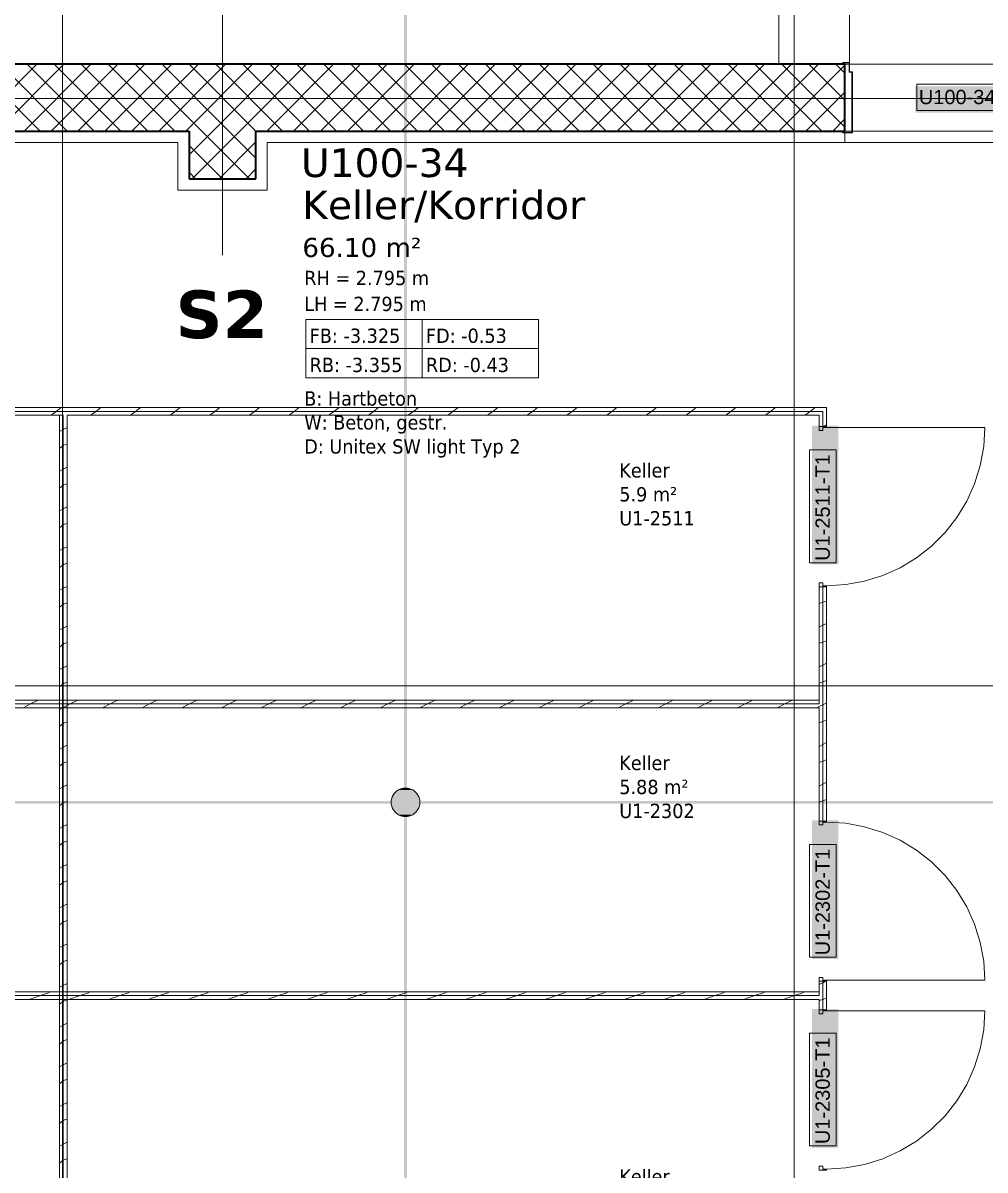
# Model space of a CAD drawing. Extents: x -1132 to 613, y -233 to 616.
# Drawn here: x -1016.3 to -915.4, y 103.4 to 223.7 of the extents above; entities that cross this region are included whole.
import ezdxf
from ezdxf.lldxf.tags import DXFTag

# ---------------------------------------------------------------- set-up
doc = ezdxf.new("R2010")
doc.units = 0
doc.layers.get('0').update_dxf_attribs({"lineweight": 13})
for name, color, linetype, lineweight in [('A-AREA-____-IDEN', 7, 'Continuous', 5), ('A-DOOR-____-IDEN', 7, 'Continuous', 5), ('A-DOOR-____-OTLN', 7, 'Continuous', 9), ('A-DOOR-FRAM-MCUT', 7, 'Continuous', 9), ('A-DOOR-OPNG-OTLN', 7, 'Continuous', 9), ('A-FLOR-____-OTLN', 7, 'Continuous', 9), ('A-FLOR-____-OVHD', 7, 'Strichpunkt - Fein', 9), ('A-WALL-____-MCUT', 7, 'Continuous', 35), ('A-WALL-____-PATT', 7, 'Continuous', 35), ('A-WALL-FNSH-MCUT', 7, 'Continuous', 35), ('S-COLS-____-MCUT', 7, 'Continuous', 35), ('S-COLS-____-OTLN', 7, 'Continuous', 9), ('S-GRID-____-OTLN', 7, 'Continuous', 5)]:
    doc.layers.add(name, color=color, linetype=linetype, lineweight=lineweight)
doc.layers.add('EL01_WAN_Leitung_Potentialausgleich', color=1, linetype='fein_strichliert', lineweight=13, true_color=0xff0000)
doc.layers.add('S-GRID-____-IDEN', color=7, linetype='Continuous', lineweight=9, true_color=0x5555aa)
doc.styles.get("Standard").update_dxf_attribs({"font": 'arial.ttf'})
tags = doc.linetypes.add('_Rasterlinie_', pattern=[0.375, 0.2, -0.05, 0.075, -0.05]).pattern_tags.tags
tags[10:11] = [DXFTag(74, 4), DXFTag(75, 0), DXFTag(340, '0'), DXFTag(46, 1.0), DXFTag(50, 0.0), DXFTag(44, 0.0), DXFTag(45, 0.0)]
tags[8:9] = [DXFTag(74, 4), DXFTag(75, 0), DXFTag(340, '0'), DXFTag(46, 1.0), DXFTag(50, 0.0), DXFTag(44, 0.0), DXFTag(45, 0.0)]
tags[6:7] = [DXFTag(74, 4), DXFTag(75, 0), DXFTag(340, '0'), DXFTag(46, 1.0), DXFTag(50, 0.0), DXFTag(44, 0.0), DXFTag(45, 0.0)]
tags[4:5] = [DXFTag(74, 4), DXFTag(75, 0), DXFTag(340, '0'), DXFTag(46, 1.0), DXFTag(50, 0.0), DXFTag(44, 0.0), DXFTag(45, 0.0)]
tags = doc.linetypes.add('fein_strichliert', pattern=[4, 1, -2, 1]).pattern_tags.tags
tags[8:9] = [DXFTag(74, 4), DXFTag(75, 0), DXFTag(340, '0'), DXFTag(46, 0.0), DXFTag(50, 0.0), DXFTag(44, 0.0), DXFTag(45, 0.0)]
tags[6:7] = [DXFTag(74, 4), DXFTag(75, 0), DXFTag(340, '0'), DXFTag(46, 0.0), DXFTag(50, 0.0), DXFTag(44, 0.0), DXFTag(45, 0.0)]
tags[4:5] = [DXFTag(74, 4), DXFTag(75, 0), DXFTag(340, '0'), DXFTag(46, 0.0), DXFTag(50, 0.0), DXFTag(44, 0.0), DXFTag(45, 0.0)]
tags = doc.linetypes.add('Grundrissdarstellung Sturz', pattern=[0.25, 0.15, -0.05, 0, -0.05]).pattern_tags.tags
tags[10:11] = [DXFTag(74, 4), DXFTag(75, 0), DXFTag(340, '0'), DXFTag(46, 1.0), DXFTag(50, 0.0), DXFTag(44, 0.0), DXFTag(45, 0.0)]
tags[8:9] = [DXFTag(74, 4), DXFTag(75, 0), DXFTag(340, '0'), DXFTag(46, 1.0), DXFTag(50, 0.0), DXFTag(44, 0.0), DXFTag(45, 0.0)]
tags[6:7] = [DXFTag(74, 4), DXFTag(75, 0), DXFTag(340, '0'), DXFTag(46, 1.0), DXFTag(50, 0.0), DXFTag(44, 0.0), DXFTag(45, 0.0)]
tags[4:5] = [DXFTag(74, 4), DXFTag(75, 0), DXFTag(340, '0'), DXFTag(46, 1.0), DXFTag(50, 0.0), DXFTag(44, 0.0), DXFTag(45, 0.0)]
tags = doc.linetypes.add('Strichpunkt - Fein', pattern=[0.2, 0.1, -0.05, 0, -0.05]).pattern_tags.tags
tags[10:11] = [DXFTag(74, 4), DXFTag(75, 0), DXFTag(340, '0'), DXFTag(46, 1.0), DXFTag(50, 0.0), DXFTag(44, 0.0), DXFTag(45, 0.0)]
tags[8:9] = [DXFTag(74, 4), DXFTag(75, 0), DXFTag(340, '0'), DXFTag(46, 1.0), DXFTag(50, 0.0), DXFTag(44, 0.0), DXFTag(45, 0.0)]
tags[6:7] = [DXFTag(74, 4), DXFTag(75, 0), DXFTag(340, '0'), DXFTag(46, 1.0), DXFTag(50, 0.0), DXFTag(44, 0.0), DXFTag(45, 0.0)]
tags[4:5] = [DXFTag(74, 4), DXFTag(75, 0), DXFTag(340, '0'), DXFTag(46, 1.0), DXFTag(50, 0.0), DXFTag(44, 0.0), DXFTag(45, 0.0)]

# ---------------------------------------------------------------- blocks, each defined once
blk = doc.blocks.new('Referenz-A0UJ2EK7XE', base_point=(-1124.08, -162.87))
at = {"layer": 'A-AREA-____-IDEN', "color": 0, "linetype": 'Continuous', "ltscale": 0.13}
for p, q in [((-986.65, 192.62), (-962.25, 192.62)), ((-986.65, 186.5), (-986.65, 192.62)), ((-974.45, 192.62), (-974.45, 186.5)), ((-962.25, 192.62), (-962.25, 186.5)), ((-986.65, 189.56), (-962.25, 189.56)), ((-962.25, 186.5), (-986.65, 186.5))]:
    blk.add_line(p, q, dxfattribs=at)
at = {"layer": 'A-DOOR-____-IDEN', "color": 0, "linetype": 'Continuous', "ltscale": 0.13}
for p, q in [((-922.53, 217.31), (-910.69, 217.31)), ((-922.53, 214.53), (-922.53, 217.31)), ((-910.69, 214.53), (-922.53, 214.53)), ((-933.8, 167.1), (-933.8, 178.94)), ((-933.8, 178.94), (-931.02, 178.94)), ((-931.02, 178.94), (-931.02, 167.1)), ((-931.02, 167.1), (-933.8, 167.1)), ((-933.8, 125.72), (-933.8, 137.56)), ((-933.8, 137.56), (-931.02, 137.56)), ((-931.02, 137.56), (-931.02, 125.72)), ((-931.02, 125.72), (-933.8, 125.72)), ((-933.8, 105.92), (-933.8, 117.76)), ((-933.8, 117.76), (-931.02, 117.76)), ((-931.02, 117.76), (-931.02, 105.92)), ((-931.02, 105.92), (-933.8, 105.92))]:
    blk.add_line(p, q, dxfattribs=at)
at = {"layer": 'A-DOOR-____-IDEN', "color": 7, "linetype": 'Continuous', "ltscale": 0.13, "true_color": 0xffffff}
for points in [[(-922.7, 214.31), (-908.16, 214.31), (-922.7, 217.07)], [(-908.16, 214.31), (-922.7, 217.07), (-908.16, 217.07)], [(-933.55, 166.93), (-930.79, 166.93), (-933.55, 181.47)], [(-930.79, 166.93), (-933.55, 181.47), (-930.79, 181.47)], [(-933.55, 125.55), (-930.79, 125.55), (-933.55, 140.09)], [(-930.79, 125.55), (-933.55, 140.09), (-930.79, 140.09)], [(-933.55, 105.75), (-930.79, 105.75), (-933.55, 120.29)], [(-930.79, 105.75), (-933.55, 120.29), (-930.79, 120.29)]]:
    blk.add_solid(points, dxfattribs=at)
at = {"layer": 'A-DOOR-____-OTLN', "color": 0, "linetype": 'Grundrissdarstellung Sturz', "ltscale": 0.13}
for p, q in [((-909.11, 219.38), (-930.11, 219.38)), ((-909.11, 212.38), (-930.11, 212.38))]:
    blk.add_line(p, q, dxfattribs=at)
at = {"layer": 'A-DOOR-FRAM-MCUT', "color": 0, "linetype": 'Continuous', "ltscale": 0.13}
for p, q in [((-930.31, 219.38), (-930.31, 219.58)), ((-930.31, 219.58), (-929.61, 219.58)), ((-930.27, 219.38), (-930.31, 219.38)), ((-930.27, 219.54), (-930.27, 219.38)), ((-929.65, 219.54), (-930.27, 219.54)), ((-929.65, 218.54), (-929.65, 219.54)), ((-929.61, 219.58), (-929.61, 218.58)), ((-929.35, 218.54), (-929.65, 218.54)), ((-929.61, 218.58), (-929.31, 218.58)), ((-929.35, 212.22), (-929.35, 218.54)), ((-929.31, 218.58), (-929.31, 212.18)), ((-930.31, 212.38), (-930.27, 212.38)), ((-930.31, 212.18), (-930.31, 212.38)), ((-929.31, 212.18), (-930.31, 212.18)), ((-930.27, 212.38), (-930.27, 212.22)), ((-930.27, 212.22), (-929.35, 212.22)), ((-932.81, 181.38), (-932.01, 181.38)), ((-932.81, 180.98), (-932.81, 181.38)), ((-932.41, 180.98), (-932.81, 180.98)), ((-932.41, 181.28), (-932.41, 180.98)), ((-932.01, 181.28), (-932.41, 181.28)), ((-932.01, 181.38), (-932.01, 181.28)), ((-932.81, 164.98), (-932.41, 164.98)), ((-932.81, 164.58), (-932.81, 164.98)), ((-932.41, 164.98), (-932.41, 164.68)), ((-932.01, 164.58), (-932.81, 164.58)), ((-932.41, 164.68), (-932.01, 164.68)), ((-932.01, 164.68), (-932.01, 164.58)), ((-932.01, 140), (-932.81, 140)), ((-932.81, 140), (-932.81, 139.6)), ((-932.81, 139.6), (-932.41, 139.6)), ((-932.41, 139.6), (-932.41, 139.9)), ((-932.41, 139.9), (-932.01, 139.9)), ((-932.01, 139.9), (-932.01, 140)), ((-932.41, 123.6), (-932.81, 123.6)), ((-932.81, 123.6), (-932.81, 123.2)), ((-932.81, 123.2), (-932.01, 123.2)), ((-932.41, 123.3), (-932.41, 123.6)), ((-932.01, 123.3), (-932.41, 123.3)), ((-932.01, 123.2), (-932.01, 123.3)), ((-932.81, 120.2), (-932.01, 120.2)), ((-932.81, 119.8), (-932.81, 120.2)), ((-932.41, 119.8), (-932.81, 119.8)), ((-932.41, 120.1), (-932.41, 119.8)), ((-932.01, 120.1), (-932.41, 120.1)), ((-932.01, 120.2), (-932.01, 120.1)), ((-932.81, 103.8), (-932.41, 103.8)), ((-932.81, 103.4), (-932.81, 103.8)), ((-932.41, 103.8), (-932.41, 103.5)), ((-932.41, 103.5), (-932.01, 103.5)), ((-932.01, 103.5), (-932.01, 103.4)), ((-932.01, 103.4), (-932.81, 103.4))]:
    blk.add_line(p, q, dxfattribs=at)
at = {"layer": 'A-DOOR-OPNG-OTLN', "color": 0, "linetype": 'Continuous', "ltscale": 0.13}
for p, q in [((-929.61, 219.58), (-929.61, 239.58)), ((-932.01, 181.28), (-915.41, 181.28)), ((-915.53, 179.28), (-915.41, 181.28)), ((-915.89, 177.31), (-915.53, 179.28)), ((-916.48, 175.39), (-915.89, 177.31)), ((-917.31, 173.56), (-916.48, 175.39)), ((-918.34, 171.85), (-917.31, 173.56)), ((-919.58, 170.27), (-918.34, 171.85)), ((-921, 168.85), (-919.58, 170.27)), ((-922.58, 167.62), (-921, 168.85)), ((-924.29, 166.58), (-922.58, 167.62)), ((-926.12, 165.76), (-924.29, 166.58)), ((-930.01, 164.8), (-928.03, 165.16)), ((-928.03, 165.16), (-926.12, 165.76)), ((-932.01, 164.68), (-930.01, 164.8)), ((-930.01, 139.78), (-932.01, 139.9)), ((-928.03, 139.41), (-930.01, 139.78)), ((-926.12, 138.82), (-928.03, 139.41)), ((-924.29, 138), (-926.12, 138.82)), ((-922.58, 136.96), (-924.29, 138)), ((-921, 135.72), (-922.58, 136.96)), ((-919.58, 134.3), (-921, 135.72)), ((-918.34, 132.73), (-919.58, 134.3)), ((-917.31, 131.01), (-918.34, 132.73)), ((-916.48, 129.18), (-917.31, 131.01)), ((-915.89, 127.27), (-916.48, 129.18)), ((-915.53, 125.3), (-915.89, 127.27)), ((-915.41, 123.3), (-915.53, 125.3)), ((-932.01, 123.3), (-915.41, 123.3)), ((-932.01, 120.1), (-915.41, 120.1)), ((-915.53, 118.1), (-915.41, 120.1)), ((-915.89, 116.12), (-915.53, 118.1)), ((-916.48, 114.21), (-915.89, 116.12)), ((-917.31, 112.38), (-916.48, 114.21)), ((-918.34, 110.67), (-917.31, 112.38)), ((-919.58, 109.09), (-918.34, 110.67)), ((-921, 107.67), (-919.58, 109.09)), ((-922.58, 106.43), (-921, 107.67)), ((-924.29, 105.4), (-922.58, 106.43)), ((-926.12, 104.58), (-924.29, 105.4)), ((-932.01, 103.5), (-930.01, 103.62)), ((-930.01, 103.62), (-928.03, 103.98)), ((-928.03, 103.98), (-926.12, 104.58))]:
    blk.add_line(p, q, dxfattribs=at)
at = {"layer": 'A-FLOR-____-OTLN', "color": 0, "linetype": 'Continuous', "ltscale": 0.13}
for p, q in [((-937.01, 247.38), (-937.01, 219.38)), ((-930.11, 219.38), (-929.65, 219.38)), ((-929.61, 219.38), (-909.61, 219.38)), ((-929.35, 212.38), (-930.11, 212.38)), ((-909.9, 212.38), (-929.31, 212.38))]:
    blk.add_line(p, q, dxfattribs=at)
at = {"layer": 'A-FLOR-____-OVHD', "color": 0, "linetype": 'Strichpunkt - Fein', "ltscale": 0.13}
for p, q in [((-930.11, 212.38), (-930.11, 211.18)), ((-1000.11, 211.18), (-1081.11, 211.18)), ((-1000.11, 211.18), (-1000.11, 206.18)), ((-990.71, 206.18), (-990.71, 211.18)), ((-990.71, 211.18), (-908.31, 211.18)), ((-1000.11, 206.18), (-990.71, 206.18))]:
    blk.add_line(p, q, dxfattribs=at)
at = {"layer": 'A-WALL-____-MCUT', "color": 0, "linetype": 'Continuous', "ltscale": 0.35}
for p, q in [((-930.11, 219.38), (-1112.01, 219.38)), ((-930.11, 212.38), (-930.11, 219.38)), ((-1112.01, 212.38), (-998.91, 212.38)), ((-991.91, 212.38), (-930.11, 212.38))]:
    blk.add_line(p, q, dxfattribs=at)
at = {"layer": 'A-WALL-____-MCUT', "color": 0, "linetype": 'Continuous', "lineweight": 9, "ltscale": 0.13}
for p, q in [((-932.41, 182.98), (-1087.61, 182.98)), ((-932.41, 181.38), (-932.41, 182.98)), ((-1012.11, 182.58), (-1012.51, 182.58)), ((-1012.11, 32.98), (-1012.11, 182.58)), ((-932.41, 140), (-932.41, 164.58)), ((-932.81, 152.29), (-1082.31, 152.29)), ((-932.81, 152.29), (-932.81, 152.69)), ((-932.41, 120.2), (-932.41, 123.2)), ((-932.81, 121.7), (-1087.21, 121.7)), ((-932.81, 121.7), (-932.81, 122.1))]:
    blk.add_line(p, q, dxfattribs=at)
at = {"layer": 'A-WALL-____-PATT', "color": 0, "linetype": 'Continuous', "lineweight": 9, "ltscale": 0.13}
for p, q in [((-1021.88, 212.38), (-1014.88, 219.38)), ((-1014.55, 212.38), (-1021.55, 219.38)), ((-1019.06, 212.38), (-1012.06, 219.38)), ((-1011.72, 212.38), (-1018.72, 219.38)), ((-1016.23, 212.38), (-1009.23, 219.38)), ((-1008.89, 212.38), (-1015.89, 219.38)), ((-1013.4, 212.38), (-1006.4, 219.38)), ((-1006.07, 212.38), (-1013.07, 219.38)), ((-1010.57, 212.38), (-1003.57, 219.38)), ((-1003.24, 212.38), (-1010.24, 219.38)), ((-1007.74, 212.38), (-1000.74, 219.38)), ((-1000.41, 212.38), (-1007.41, 219.38)), ((-1004.91, 212.38), (-997.91, 219.38)), ((-997.58, 212.38), (-1004.58, 219.38)), ((-1002.08, 212.38), (-995.08, 219.38)), ((-994.75, 212.38), (-1001.75, 219.38)), ((-999.26, 212.38), (-992.26, 219.38)), ((-991.92, 212.38), (-998.92, 219.38)), ((-996.43, 212.38), (-989.43, 219.38)), ((-989.1, 212.38), (-996.1, 219.38)), ((-993.6, 212.38), (-986.6, 219.38)), ((-986.27, 212.38), (-993.27, 219.38)), ((-990.77, 212.38), (-983.77, 219.38)), ((-983.44, 212.38), (-990.44, 219.38)), ((-987.94, 212.38), (-980.94, 219.38)), ((-980.61, 212.38), (-987.61, 219.38)), ((-985.11, 212.38), (-978.11, 219.38)), ((-977.78, 212.38), (-984.78, 219.38)), ((-982.29, 212.38), (-975.29, 219.38)), ((-974.95, 212.38), (-981.95, 219.38)), ((-979.46, 212.38), (-972.46, 219.38)), ((-972.12, 212.38), (-979.12, 219.38)), ((-976.63, 212.38), (-969.63, 219.38)), ((-969.3, 212.38), (-976.3, 219.38)), ((-973.8, 212.38), (-966.8, 219.38)), ((-966.47, 212.38), (-973.47, 219.38)), ((-970.97, 212.38), (-963.97, 219.38)), ((-963.64, 212.38), (-970.64, 219.38)), ((-968.14, 212.38), (-961.14, 219.38)), ((-960.81, 212.38), (-967.81, 219.38)), ((-965.32, 212.38), (-958.32, 219.38)), ((-957.98, 212.38), (-964.98, 219.38)), ((-962.49, 212.38), (-955.49, 219.38)), ((-955.15, 212.38), (-962.15, 219.38)), ((-959.66, 212.38), (-952.66, 219.38)), ((-952.33, 212.38), (-959.33, 219.38)), ((-956.83, 212.38), (-949.83, 219.38)), ((-949.5, 212.38), (-956.5, 219.38)), ((-954, 212.38), (-947, 219.38)), ((-946.67, 212.38), (-953.67, 219.38)), ((-951.17, 212.38), (-944.17, 219.38)), ((-943.84, 212.38), (-950.84, 219.38)), ((-948.34, 212.38), (-941.34, 219.38)), ((-941.01, 212.38), (-948.01, 219.38)), ((-945.52, 212.38), (-938.52, 219.38)), ((-938.18, 212.38), (-945.18, 219.38)), ((-942.69, 212.38), (-935.69, 219.38)), ((-935.36, 212.38), (-942.36, 219.38)), ((-939.86, 212.38), (-932.86, 219.38)), ((-932.53, 212.38), (-939.53, 219.38)), ((-937.03, 212.38), (-930.11, 219.3)), ((-930.11, 212.79), (-936.7, 219.38)), ((-930.11, 215.61), (-933.87, 219.38)), ((-930.11, 218.44), (-931.04, 219.38)), ((-934.2, 212.38), (-930.11, 216.47)), ((-931.37, 212.38), (-930.11, 213.65)), ((-1012.87, 182.98), (-1013.4, 182.58)), ((-1012.34, 183.38), (-1012.87, 182.98)), ((-1008.71, 182.98), (-1009.24, 182.58)), ((-1008.17, 183.38), (-1008.7, 182.98)), ((-1004.54, 182.98), (-1005.07, 182.58)), ((-1004.01, 183.38), (-1004.54, 182.98)), ((-1000.38, 182.98), (-1000.91, 182.58)), ((-999.84, 183.38), (-1000.37, 182.98)), ((-996.21, 182.98), (-996.74, 182.58)), ((-995.68, 183.38), (-996.21, 182.98)), ((-992.05, 182.98), (-992.58, 182.58)), ((-991.51, 183.38), (-992.04, 182.98)), ((-987.88, 182.98), (-988.41, 182.58)), ((-987.35, 183.38), (-987.88, 182.98)), ((-983.72, 182.98), (-984.25, 182.58)), ((-983.18, 183.38), (-983.71, 182.98)), ((-979.55, 182.98), (-980.08, 182.58)), ((-979.02, 183.38), (-979.55, 182.98)), ((-975.39, 182.98), (-975.92, 182.58)), ((-974.85, 183.38), (-975.38, 182.98)), ((-971.22, 182.98), (-971.75, 182.58)), ((-970.69, 183.38), (-971.22, 182.98)), ((-967.06, 182.98), (-967.59, 182.58)), ((-966.52, 183.38), (-967.05, 182.98)), ((-962.89, 182.98), (-963.42, 182.58)), ((-962.36, 183.38), (-962.89, 182.98)), ((-958.73, 182.98), (-959.26, 182.58)), ((-958.19, 183.38), (-958.72, 182.98)), ((-954.56, 182.98), (-955.09, 182.58)), ((-954.03, 183.38), (-954.56, 182.98)), ((-950.4, 182.98), (-950.93, 182.58)), ((-949.86, 183.38), (-950.39, 182.98)), ((-946.23, 182.98), (-946.76, 182.58)), ((-945.7, 183.38), (-946.23, 182.98)), ((-942.07, 182.98), (-942.6, 182.58)), ((-941.53, 183.38), (-942.06, 182.98)), ((-937.9, 182.98), (-938.43, 182.58)), ((-937.37, 183.38), (-937.9, 182.98)), ((-933.74, 182.98), (-934.27, 182.58)), ((-933.2, 183.38), (-933.73, 182.98)), ((-1012.11, 181.08), (-1012.51, 180.88)), ((-1011.71, 181.28), (-1012.11, 181.08)), ((-932.01, 181.56), (-932.37, 181.38)), ((-1012.11, 179.39), (-1012.51, 179.09)), ((-1012.04, 179.44), (-1012.11, 179.39)), ((-1011.71, 179.55), (-1011.99, 179.46)), ((-1012.11, 176.91), (-1012.51, 176.71)), ((-1011.71, 177.11), (-1012.11, 176.91)), ((-1012.11, 175.22), (-1012.51, 174.92)), ((-1012.04, 175.27), (-1012.11, 175.22)), ((-1011.71, 175.38), (-1011.99, 175.29)), ((-1012.11, 172.75), (-1012.51, 172.55)), ((-1011.71, 172.95), (-1012.11, 172.75)), ((-1012.11, 171.06), (-1012.51, 170.76)), ((-1012.03, 171.11), (-1012.11, 171.06)), ((-1011.71, 171.22), (-1011.99, 171.13)), ((-1012.11, 168.58), (-1012.51, 168.38)), ((-1011.71, 168.78), (-1012.11, 168.58)), ((-1012.11, 166.89), (-1012.51, 166.59)), ((-1012.03, 166.95), (-1012.11, 166.89)), ((-1011.71, 167.06), (-1011.99, 166.96)), ((-1012.11, 164.42), (-1012.51, 164.22)), ((-1011.71, 164.62), (-1012.11, 164.42)), ((-932.65, 164.58), (-932.81, 164.5)), ((-1012.11, 162.73), (-1012.51, 162.43)), ((-1012.03, 162.78), (-1012.11, 162.73)), ((-1011.71, 162.89), (-1011.99, 162.8)), ((-932.41, 162.95), (-932.81, 162.81)), ((-932.01, 163.08), (-932.41, 162.95)), ((-1012.11, 160.25), (-1012.51, 160.05)), ((-1011.71, 160.45), (-1012.11, 160.25)), ((-932.41, 160.54), (-932.81, 160.34)), ((-932.01, 160.74), (-932.41, 160.54)), ((-932.01, 158.92), (-932.41, 158.78)), ((-1012.11, 158.56), (-1012.51, 158.26)), ((-1012.03, 158.62), (-1012.11, 158.56)), ((-1011.71, 158.73), (-1011.99, 158.63)), ((-932.41, 158.78), (-932.81, 158.65)), ((-932.01, 156.57), (-932.41, 156.37)), ((-1012.11, 156.09), (-1012.51, 155.89)), ((-1011.71, 156.29), (-1012.11, 156.09)), ((-932.41, 156.37), (-932.81, 156.17)), ((-1012.11, 154.4), (-1012.51, 154.1)), ((-1012.03, 154.45), (-1012.11, 154.4)), ((-1011.71, 154.56), (-1011.99, 154.47)), ((-932.41, 154.62), (-932.81, 154.48)), ((-932.01, 154.75), (-932.41, 154.62)), ((-1015.54, 152.29), (-1016.34, 151.89)), ((-1014.74, 152.69), (-1015.54, 152.29)), ((-1012.11, 151.92), (-1012.51, 151.72)), ((-1011.71, 152.12), (-1012.11, 151.92)), ((-1011.38, 152.29), (-1011.71, 152.12)), ((-1010.58, 152.69), (-1011.38, 152.29)), ((-1007.21, 152.29), (-1008.01, 151.89)), ((-1006.41, 152.69), (-1007.21, 152.29)), ((-1003.05, 152.29), (-1003.85, 151.89)), ((-1002.25, 152.69), (-1003.05, 152.29)), ((-998.88, 152.29), (-999.68, 151.89)), ((-998.08, 152.69), (-998.88, 152.29)), ((-994.72, 152.29), (-995.52, 151.89)), ((-993.92, 152.69), (-994.72, 152.29)), ((-990.55, 152.29), (-991.35, 151.89)), ((-989.75, 152.69), (-990.55, 152.29)), ((-986.39, 152.29), (-987.19, 151.89)), ((-985.59, 152.69), (-986.39, 152.29)), ((-982.22, 152.29), (-983.02, 151.89)), ((-981.42, 152.69), (-982.22, 152.29)), ((-978.06, 152.29), (-978.86, 151.89)), ((-977.26, 152.69), (-978.06, 152.29)), ((-973.89, 152.29), (-974.69, 151.89)), ((-973.09, 152.69), (-973.89, 152.29)), ((-969.73, 152.29), (-970.53, 151.89)), ((-968.93, 152.69), (-969.73, 152.29)), ((-965.56, 152.29), (-966.36, 151.89)), ((-964.76, 152.69), (-965.56, 152.29)), ((-961.4, 152.29), (-962.2, 151.89)), ((-960.6, 152.69), (-961.4, 152.29)), ((-957.23, 152.29), (-958.03, 151.89)), ((-956.43, 152.69), (-957.23, 152.29)), ((-953.07, 152.29), (-953.87, 151.89)), ((-952.27, 152.69), (-953.07, 152.29)), ((-948.9, 152.29), (-949.7, 151.89)), ((-948.1, 152.69), (-948.9, 152.29)), ((-944.74, 152.29), (-945.54, 151.89)), ((-943.94, 152.69), (-944.74, 152.29)), ((-940.57, 152.29), (-941.37, 151.89)), ((-939.77, 152.69), (-940.57, 152.29)), ((-936.41, 152.29), (-937.21, 151.89)), ((-935.61, 152.69), (-936.41, 152.29)), ((-932.81, 152.01), (-933.04, 151.89)), ((-932.41, 152.21), (-932.81, 152.01)), ((-932.01, 152.41), (-932.41, 152.21)), ((-932.41, 150.45), (-932.81, 150.32)), ((-932.01, 150.59), (-932.41, 150.45)), ((-1012.11, 150.23), (-1012.51, 149.93)), ((-1012.03, 150.29), (-1012.11, 150.23)), ((-1011.71, 150.4), (-1011.99, 150.3)), ((-932.41, 148.04), (-932.81, 147.84)), ((-932.01, 148.24), (-932.41, 148.04)), ((-1012.11, 147.76), (-1012.51, 147.56)), ((-1011.71, 147.96), (-1012.11, 147.76)), ((-1012.11, 146.07), (-1012.51, 145.77)), ((-1012.03, 146.12), (-1012.11, 146.07)), ((-1011.71, 146.23), (-1011.98, 146.14)), ((-932.41, 146.29), (-932.81, 146.16)), ((-932.01, 146.42), (-932.41, 146.29)), ((-1012.11, 143.59), (-1012.51, 143.39)), ((-1011.71, 143.79), (-1012.11, 143.59)), ((-932.41, 143.88), (-932.81, 143.68)), ((-932.01, 144.08), (-932.41, 143.88)), ((-1011.71, 142.07), (-1011.98, 141.97)), ((-932.41, 142.12), (-932.81, 141.99)), ((-932.01, 142.26), (-932.41, 142.12)), ((-1012.11, 141.9), (-1012.51, 141.6)), ((-1012.03, 141.96), (-1012.11, 141.9)), ((-1011.71, 139.63), (-1012.11, 139.43)), ((-1012.11, 139.43), (-1012.51, 139.23)), ((-1012.11, 137.74), (-1012.51, 137.44)), ((-1012.03, 137.79), (-1012.11, 137.74)), ((-1011.71, 137.9), (-1011.98, 137.81)), ((-1012.11, 135.26), (-1012.51, 135.06)), ((-1011.71, 135.46), (-1012.11, 135.26)), ((-1012.11, 133.57), (-1012.51, 133.27)), ((-1012.03, 133.63), (-1012.11, 133.57)), ((-1011.71, 133.74), (-1011.98, 133.64)), ((-1011.71, 131.3), (-1012.11, 131.1)), ((-1012.11, 131.1), (-1012.51, 130.9)), ((-1012.11, 129.41), (-1012.51, 129.11)), ((-1012.03, 129.46), (-1012.11, 129.41)), ((-1011.71, 129.57), (-1011.98, 129.48)), ((-1012.11, 126.93), (-1012.51, 126.73)), ((-1011.71, 127.13), (-1012.11, 126.93)), ((-1012.11, 125.24), (-1012.51, 124.94)), ((-1012.03, 125.3), (-1012.11, 125.24)), ((-1011.71, 125.41), (-1011.98, 125.32)), ((-1012.11, 122.77), (-1012.51, 122.57)), ((-1011.71, 122.97), (-1012.11, 122.77)), ((-932.41, 123.05), (-932.81, 122.85)), ((-932.12, 123.2), (-932.41, 123.05)), ((-1014.51, 121.7), (-1015.71, 121.3)), ((-1013.65, 121.98), (-1014.51, 121.7)), ((-1013.45, 122.1), (-1013.6, 122.02)), ((-1010.35, 121.7), (-1011.55, 121.3)), ((-1009.48, 121.98), (-1010.35, 121.7)), ((-1009.28, 122.1), (-1009.44, 122.02)), ((-1006.18, 121.7), (-1007.38, 121.3)), ((-1005.32, 121.98), (-1006.18, 121.7)), ((-1005.12, 122.1), (-1005.27, 122.02)), ((-1002.02, 121.7), (-1003.22, 121.3)), ((-1001.15, 121.98), (-1002.02, 121.7)), ((-1000.95, 122.1), (-1001.11, 122.02)), ((-997.85, 121.7), (-999.05, 121.3)), ((-996.99, 121.98), (-997.85, 121.7)), ((-996.79, 122.1), (-996.94, 122.02)), ((-993.69, 121.7), (-994.89, 121.3)), ((-992.82, 121.98), (-993.69, 121.7)), ((-992.63, 122.1), (-992.78, 122.02)), ((-989.52, 121.7), (-990.72, 121.3)), ((-988.66, 121.98), (-989.52, 121.7)), ((-988.46, 122.1), (-988.61, 122.02)), ((-985.36, 121.7), (-986.56, 121.3)), ((-984.49, 121.98), (-985.36, 121.7)), ((-984.3, 122.1), (-984.45, 122.02)), ((-981.19, 121.7), (-982.39, 121.3)), ((-980.33, 121.98), (-981.19, 121.7)), ((-980.13, 122.1), (-980.28, 122.02)), ((-977.03, 121.7), (-978.23, 121.3)), ((-976.16, 121.98), (-977.03, 121.7)), ((-975.97, 122.1), (-976.12, 122.02)), ((-972.86, 121.7), (-974.06, 121.3)), ((-972, 121.98), (-972.86, 121.7)), ((-971.8, 122.1), (-971.95, 122.02)), ((-968.7, 121.7), (-969.9, 121.3)), ((-967.83, 121.98), (-968.7, 121.7)), ((-967.64, 122.1), (-967.79, 122.02)), ((-964.53, 121.7), (-965.73, 121.3)), ((-963.67, 121.99), (-964.53, 121.7)), ((-963.47, 122.1), (-963.62, 122.02)), ((-960.37, 121.7), (-961.57, 121.3)), ((-959.5, 121.99), (-960.37, 121.7)), ((-959.31, 122.1), (-959.46, 122.02)), ((-956.21, 121.7), (-957.41, 121.3)), ((-955.34, 121.99), (-956.21, 121.7)), ((-955.14, 122.1), (-955.29, 122.02)), ((-952.04, 121.7), (-953.24, 121.3)), ((-951.17, 121.99), (-952.04, 121.7)), ((-950.98, 122.1), (-951.13, 122.02)), ((-947.88, 121.7), (-949.08, 121.3)), ((-947.01, 121.99), (-947.88, 121.7)), ((-946.81, 122.1), (-946.96, 122.02)), ((-943.71, 121.7), (-944.91, 121.3)), ((-942.84, 121.99), (-943.71, 121.7)), ((-942.65, 122.1), (-942.8, 122.02)), ((-939.55, 121.7), (-940.75, 121.3)), ((-938.68, 121.99), (-939.55, 121.7)), ((-938.48, 122.1), (-938.63, 122.02)), ((-935.38, 121.7), (-936.58, 121.3)), ((-934.51, 121.99), (-935.38, 121.7)), ((-934.32, 122.1), (-934.47, 122.02)), ((-1012.11, 121.08), (-1012.51, 120.78)), ((-1012.03, 121.13), (-1012.11, 121.08)), ((-1011.71, 121.24), (-1011.98, 121.15)), ((-932.41, 121.3), (-932.81, 121.17)), ((-932.01, 121.43), (-932.41, 121.3)), ((-1012.11, 118.6), (-1012.51, 118.4)), ((-1011.71, 118.8), (-1012.11, 118.6)), ((-1012.11, 116.91), (-1012.51, 116.61)), ((-1012.03, 116.97), (-1012.11, 116.91)), ((-1011.71, 117.08), (-1011.98, 116.99)), ((-1012.11, 114.44), (-1012.51, 114.24)), ((-1011.71, 114.64), (-1012.11, 114.44)), ((-1012.11, 112.75), (-1012.51, 112.45)), ((-1012.03, 112.81), (-1012.11, 112.75)), ((-1011.71, 112.91), (-1011.98, 112.82)), ((-1012.11, 110.27), (-1012.51, 110.07)), ((-1011.71, 110.47), (-1012.11, 110.27)), ((-1012.11, 108.58), (-1012.51, 108.28)), ((-1012.03, 108.64), (-1012.11, 108.58)), ((-1011.71, 108.75), (-1011.98, 108.66)), ((-1012.11, 106.11), (-1012.51, 105.91)), ((-1011.71, 106.31), (-1012.11, 106.11)), ((-1012.11, 104.42), (-1012.51, 104.12)), ((-1012.03, 104.48), (-1012.11, 104.42)), ((-1011.71, 104.58), (-1011.98, 104.49))]:
    blk.add_line(p, q, dxfattribs=at)
at = {"layer": 'A-WALL-FNSH-MCUT', "color": 0, "linetype": 'Continuous', "lineweight": 9, "ltscale": 0.13}
for p, q in [((-932.01, 183.38), (-1088.01, 183.38)), ((-932.01, 181.38), (-932.01, 183.38)), ((-1087.21, 182.58), (-1012.51, 182.58)), ((-1012.51, 182.58), (-1012.51, 32.98)), ((-1011.71, 182.58), (-932.81, 182.58)), ((-1011.71, 32.98), (-1011.71, 182.58)), ((-932.81, 182.58), (-932.81, 181.38)), ((-932.81, 181.38), (-932.01, 181.38)), ((-932.81, 164.58), (-932.81, 152.69)), ((-932.01, 164.58), (-932.81, 164.58)), ((-932.01, 140), (-932.01, 164.58)), ((-932.81, 152.69), (-1082.31, 152.69)), ((-1082.31, 151.89), (-932.81, 151.89)), ((-932.81, 151.89), (-932.81, 140)), ((-932.81, 140), (-932.01, 140)), ((-932.81, 123.2), (-932.81, 122.1)), ((-932.01, 123.2), (-932.81, 123.2)), ((-932.01, 120.2), (-932.01, 123.2)), ((-932.81, 122.1), (-1087.21, 122.1)), ((-1087.21, 121.3), (-932.81, 121.3)), ((-932.81, 121.3), (-932.81, 120.2)), ((-932.81, 120.2), (-932.01, 120.2))]:
    blk.add_line(p, q, dxfattribs=at)
at = {"layer": 'S-COLS-____-MCUT', "color": 0, "linetype": 'Continuous', "ltscale": 0.35}
for p, q in [((-998.91, 212.38), (-998.91, 207.38)), ((-991.91, 207.38), (-991.91, 212.38)), ((-998.91, 207.38), (-991.91, 207.38))]:
    blk.add_line(p, q, dxfattribs=at)
at = {"layer": 'S-COLS-____-OTLN', "color": 0, "linetype": 'Continuous', "ltscale": 0.13}
for p, q in [((-998.91, 209.9), (-996.43, 212.38)), ((-998.6, 207.38), (-993.6, 212.38)), ((-992.58, 207.38), (-997.58, 212.38)), ((-991.91, 209.53), (-994.75, 212.38)), ((-991.91, 212.36), (-991.92, 212.38)), ((-995.41, 207.38), (-998.91, 210.88)), ((-995.77, 207.38), (-991.91, 211.24)), ((-992.94, 207.38), (-991.91, 208.41)), ((-998.24, 207.38), (-998.91, 208.05))]:
    blk.add_line(p, q, dxfattribs=at)
at = {"layer": 'S-GRID-____-OTLN', "color": 0, "linetype": '_Rasterlinie_', "ltscale": 0.13}
for p, q in [((-995.41, 600.16), (-995.41, 199.37)), ((-1012.21, -159.1), (-1012.21, 585.98)), ((-935.41, -159.1), (-935.41, 585.98)), ((-1115.8, 215.78), (111.18, 215.78)), ((-1115.8, 154.18), (95.18, 154.18))]:
    blk.add_line(p, q, dxfattribs=at)
at = {"layer": 'A-AREA-____-IDEN', "color": 0, "linetype": 'Continuous', "ltscale": 0.13, "attachment_point": 1}
for s, insert, char_height in [('{\\fVerdana;U100-34}', (-987.18, 210.56), 3), ('{\\fVerdana;Keller/Korridor}', (-987.04, 206.14), 3), ('{\\fVerdana;66.10 m²}', (-987.03, 201.17), 2), ('{\\W0.9;\\fVerdana;RH = 2.795 m}', (-986.83, 197.72), 1.5), ('{\\W0.9;\\fVerdana;LH = 2.795 m}', (-986.83, 195), 1.5), ('{\\W0.9;\\fVerdana;FB: -3.325}', (-986.26, 191.66), 1.5), ('{\\W0.9;\\fVerdana;FD: -0.53}', (-974.06, 191.66), 1.5), ('{\\W0.9;\\fVerdana;RB: -3.355}', (-986.26, 188.6), 1.5), ('{\\W0.9;\\fVerdana;RD: -0.43}', (-974.06, 188.6), 1.5), ('{\\W0.9;\\fVerdana;B: Hartbeton}', (-986.83, 185.08), 1.5), ('{\\W0.9;\\fVerdana;W: Beton, gestr.}', (-986.83, 182.57), 1.5), ('{\\W0.9;\\fVerdana;D: Unitex SW light Typ 2}', (-986.83, 180.05), 1.5), ('{\\W0.9;\\fVerdana;Keller}', (-953.77, 177.54), 1.5), ('{\\W0.9;\\fVerdana;5.9 m²}', (-953.77, 175.03), 1.5), ('{\\W0.9;\\fVerdana;U1-2511}', (-953.77, 172.51), 1.5), ('{\\W0.9;\\fVerdana;Keller}', (-953.77, 146.85), 1.5), ('{\\W0.9;\\fVerdana;5.88 m²}', (-953.77, 144.33), 1.5), ('{\\W0.9;\\fVerdana;U1-2302}', (-953.77, 141.82), 1.5), ('{\\W0.9;\\fVerdana;Keller}', (-953.77, 103.46), 1.5)]:
    blk.add_mtext(s, dxfattribs=dict(at, insert=insert, char_height=char_height))
at = {"layer": 'A-DOOR-____-IDEN', "color": 0, "linetype": 'Continuous', "ltscale": 0.13, "insert": (-922.33, 216.7), "char_height": 1.5, "attachment_point": 1}
blk.add_mtext('{\\fArial;U100-34-T1}', dxfattribs=at)
at = {"layer": 'A-DOOR-____-IDEN', "color": 0, "linetype": 'Continuous', "ltscale": 0.13, "char_height": 1.5, "attachment_point": 1, "rotation": 90}
for s, insert in [('{\\fArial;U1-2511-T1}', (-933.18, 167.3)), ('{\\fArial;U1-2302-T1}', (-933.18, 125.92)), ('{\\fArial;U1-2305-T1}', (-933.18, 106.12))]:
    blk.add_mtext(s, dxfattribs=dict(at, insert=insert))
at = {"layer": 'S-GRID-____-IDEN', "color": 0, "linetype": 'Continuous', "lineweight": 5, "ltscale": 0.13, "insert": (-1000.34, 195.66), "char_height": 5, "attachment_point": 1}
blk.add_mtext('{\\fVerdana|b1|i0;S2}', dxfattribs=at)
blk = doc.blocks.new('Anschlusspunkt-A0UJ2ERFXE', base_point=(-977.7, 140.47))
at = {"color": 0, "linetype": 'ByBlock', "lineweight": -2, "ltscale": 0.13}
for p, q in [((-976.95, 143.27), (-977.11, 143.16)), ((-976.78, 143.36), (-976.95, 143.27)), ((-976.59, 143.42), (-976.78, 143.36)), ((-976.4, 143.46), (-976.59, 143.42)), ((-976.2, 143.47), (-976.4, 143.46)), ((-976.01, 143.46), (-976.2, 143.47)), ((-975.81, 143.42), (-976.01, 143.46)), ((-975.63, 143.36), (-975.81, 143.42)), ((-975.45, 143.27), (-975.63, 143.36)), ((-975.29, 143.16), (-975.45, 143.27)), ((-977.69, 142.17), (-977.7, 141.97)), ((-977.65, 142.36), (-977.69, 142.17)), ((-977.59, 142.55), (-977.65, 142.36)), ((-977.5, 142.72), (-977.59, 142.55)), ((-977.39, 142.89), (-977.5, 142.72)), ((-977.26, 143.03), (-977.39, 142.89)), ((-977.11, 143.16), (-977.26, 143.03)), ((-975.14, 143.03), (-975.29, 143.16)), ((-975.01, 142.89), (-975.14, 143.03)), ((-974.9, 142.72), (-975.01, 142.89)), ((-974.82, 142.55), (-974.9, 142.72)), ((-974.75, 142.36), (-974.82, 142.55)), ((-974.71, 142.17), (-974.75, 142.36)), ((-974.7, 141.97), (-974.71, 142.17)), ((-977.7, 141.97), (-977.69, 141.78)), ((-977.69, 141.78), (-977.65, 141.58)), ((-977.65, 141.58), (-977.59, 141.4)), ((-977.59, 141.4), (-977.5, 141.22)), ((-977.5, 141.22), (-977.39, 141.06)), ((-977.39, 141.06), (-977.26, 140.91)), ((-977.26, 140.91), (-977.11, 140.78)), ((-977.11, 140.78), (-976.95, 140.67)), ((-975.45, 140.67), (-975.29, 140.78)), ((-975.29, 140.78), (-975.14, 140.91)), ((-975.14, 140.91), (-975.01, 141.06)), ((-975.01, 141.06), (-974.9, 141.22)), ((-974.9, 141.22), (-974.82, 141.4)), ((-974.82, 141.4), (-974.75, 141.58)), ((-974.75, 141.58), (-974.71, 141.78)), ((-974.71, 141.78), (-974.7, 141.97)), ((-976.95, 140.67), (-976.78, 140.59)), ((-976.78, 140.59), (-976.59, 140.52)), ((-976.59, 140.52), (-976.4, 140.49)), ((-976.4, 140.49), (-976.2, 140.47)), ((-976.2, 140.47), (-976.01, 140.49)), ((-976.01, 140.49), (-975.81, 140.52)), ((-975.81, 140.52), (-975.63, 140.59)), ((-975.63, 140.59), (-975.45, 140.67))]:
    blk.add_line(p, q, dxfattribs=at)
for points in [[(-975.15, 143.04), (-977.25, 143.04), (-975.44, 143.26)], [(-977.25, 143.04), (-975.44, 143.26), (-976.97, 143.26)], [(-975.44, 143.26), (-976.97, 143.26), (-975.47, 143.28)], [(-976.97, 143.26), (-975.47, 143.28), (-976.93, 143.28)], [(-975.47, 143.28), (-976.93, 143.28), (-975.81, 143.42)], [(-976.93, 143.28), (-975.81, 143.42), (-976.61, 143.42)], [(-975.81, 143.42), (-976.61, 143.42), (-975.83, 143.43)], [(-976.61, 143.42), (-975.83, 143.43), (-976.54, 143.43)], [(-975.83, 143.43), (-976.54, 143.43), (-976.23, 143.47)], [(-974.7, 141.97), (-977.7, 141.97), (-974.75, 142.36)], [(-977.7, 141.97), (-974.75, 142.36), (-977.65, 142.36)], [(-974.75, 142.37), (-977.65, 142.37), (-974.9, 142.72)], [(-977.65, 142.37), (-974.9, 142.72), (-977.5, 142.72)], [(-974.75, 142.36), (-977.65, 142.36), (-974.75, 142.37)], [(-977.65, 142.36), (-974.75, 142.37), (-977.65, 142.37)], [(-974.9, 142.72), (-977.5, 142.72), (-974.91, 142.73)], [(-977.5, 142.72), (-974.91, 142.73), (-977.49, 142.73)], [(-974.91, 142.73), (-977.49, 142.73), (-975.14, 143.02)], [(-977.49, 142.73), (-975.14, 143.02), (-977.27, 143.02)], [(-975.14, 143.02), (-977.27, 143.02), (-975.15, 143.04)], [(-977.27, 143.02), (-975.15, 143.04), (-977.25, 143.04)], [(-977.65, 141.59), (-974.7, 141.97), (-977.7, 141.97)], [(-974.75, 141.59), (-977.65, 141.59), (-974.7, 141.97)], [(-974.75, 141.58), (-977.65, 141.58), (-974.75, 141.59)], [(-977.65, 141.58), (-974.75, 141.59), (-977.65, 141.59)], [(-977.5, 141.23), (-974.75, 141.58), (-977.65, 141.58)], [(-974.9, 141.23), (-977.5, 141.23), (-974.75, 141.58)], [(-977.49, 141.22), (-974.9, 141.23), (-977.5, 141.23)], [(-974.91, 141.22), (-977.49, 141.22), (-974.9, 141.23)], [(-977.27, 140.92), (-974.91, 141.22), (-977.49, 141.22)], [(-975.14, 140.92), (-977.27, 140.92), (-974.91, 141.22)], [(-977.25, 140.9), (-975.14, 140.92), (-977.27, 140.92)], [(-975.15, 140.9), (-977.25, 140.9), (-975.14, 140.92)], [(-976.97, 140.68), (-975.15, 140.9), (-977.25, 140.9)], [(-975.44, 140.68), (-976.97, 140.68), (-975.15, 140.9)], [(-976.93, 140.67), (-975.44, 140.68), (-976.97, 140.68)], [(-975.47, 140.67), (-976.93, 140.67), (-975.44, 140.68)], [(-976.61, 140.53), (-975.47, 140.67), (-976.93, 140.67)], [(-975.81, 140.53), (-976.61, 140.53), (-975.47, 140.67)], [(-976.54, 140.52), (-975.81, 140.53), (-976.61, 140.53)], [(-975.83, 140.52), (-976.54, 140.52), (-975.81, 140.53)], [(-976.23, 140.47), (-975.83, 140.52), (-976.54, 140.52)]]:
    blk.add_solid(points, dxfattribs=at)

msp = doc.modelspace()

# ---------------------------------------------------------------- linework, layer by layer
at = {"layer": 'EL01_WAN_Leitung_Potentialausgleich', "linetype": 'ByBlock', "ltscale": 0.13}
for points in [[(-976.35, -159.1), (-976.05, -159.1), (-976.35, 512.98)], [(-976.05, -159.1), (-976.35, 512.98), (-976.05, 512.98)], [(48.2, 141.82), (-1115.8, 141.82), (48.2, 142.12)], [(-1115.8, 141.82), (48.2, 142.12), (-1115.8, 142.12)], [(48.2, 142.12), (-1115.8, 142.12), (-1115.8, 142.12)], [(48.2, 141.82), (48.2, 141.82), (-1115.8, 141.82)]]:
    msp.add_solid(points, dxfattribs=at)

# ---------------------------------------------------------------- block references
at = {"color": 9, "lineweight": 25, "ltscale": 0.25, "true_color": 0xc0c0c0}
msp.add_blockref('Referenz-A0UJ2EK7XE', (-1124.08, -162.87), dxfattribs=at)
at = {"layer": 'EL01_WAN_Leitung_Potentialausgleich', "linetype": 'ByBlock', "ltscale": 0.13}
msp.add_blockref('Anschlusspunkt-A0UJ2ERFXE', (-977.7, 140.47), dxfattribs=at)

doc.saveas('drawing.dxf')
